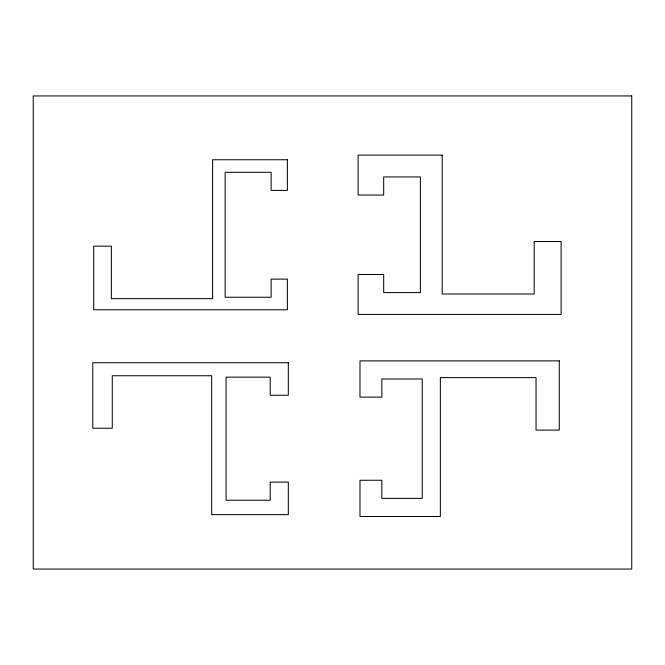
<?xml version="1.0" encoding="UTF-8"?>
<svg xmlns="http://www.w3.org/2000/svg" width="665" height="665" viewBox="0 0 665 665"><rect width="100%" height="100%" fill="white"/><g stroke="black" fill="none" stroke-linecap="round" stroke-linejoin="round"><path stroke-width="1" d="M631.75 95.943L33.25 95.943L33.25 569.057L631.75 569.057L631.75 95.943M442.208 155.103L358.136 155.103L358.136 195.053L383.68 195.053L383.68 176.94L420.38 176.94L420.38 292.6L383.68 292.6L383.68 274.487L358.136 274.487L358.136 314.429L561.119 314.429L561.119 241.503L534.178 241.503L534.178 293.988L442.208 293.988L442.208 155.103M287.388 159.75L212.609 159.75L212.609 298.635L111.346 298.635L111.346 246.15L93.699 246.15L93.699 309.782L287.388 309.782L287.388 279.125L271.137 279.125L271.137 297.247L225.152 297.247L225.152 172.293L271.137 172.293L271.137 190.406L287.388 190.406L287.388 159.75M559.265 360.879L359.989 360.879L359.989 397.113L381.826 397.113L381.826 378.992L422.233 378.992L422.233 498.376L381.826 498.376L381.826 480.255L359.989 480.255L359.989 516.489L440.355 516.489L440.355 377.604L536.04 377.604L536.04 430.089L559.265 430.089L559.265 360.879M288.319 362.741L92.767 362.741L92.767 428.235L112.277 428.235L112.277 375.742L211.678 375.742L211.678 514.627L288.319 514.627L288.319 482.117L270.206 482.117L270.206 500.23L226.075 500.23L226.075 377.138L270.206 377.138L270.206 395.251L288.319 395.251L288.319 362.741"/></g></svg>
